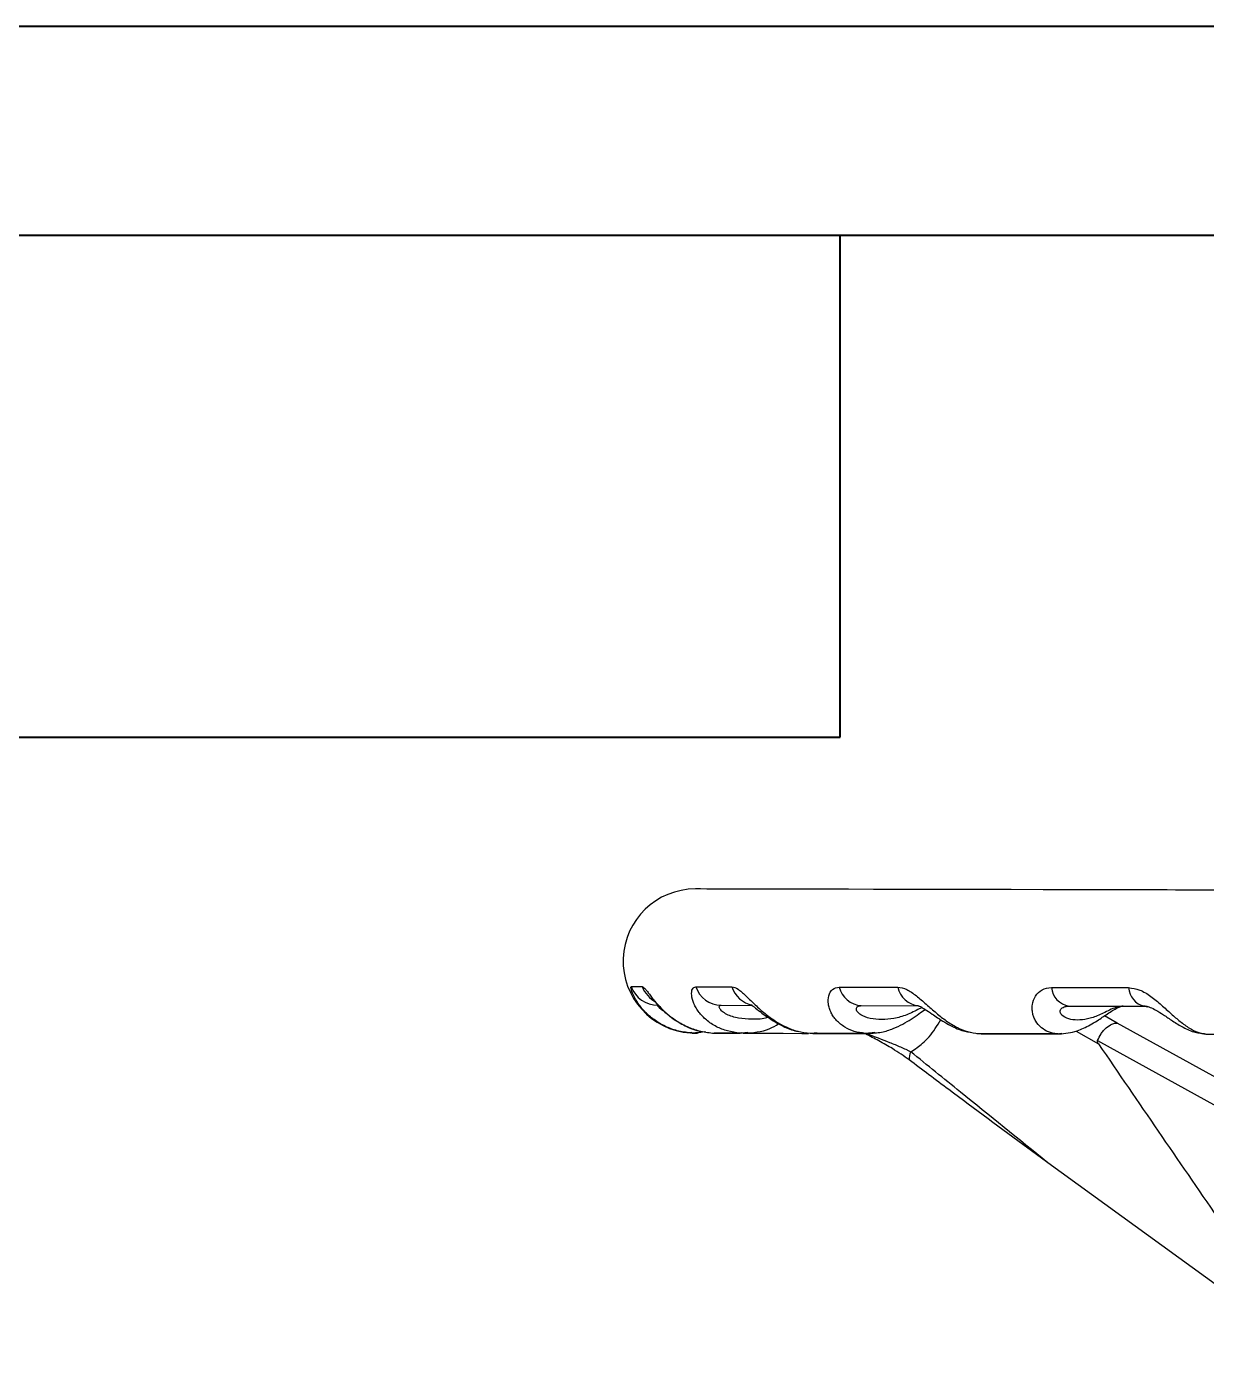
# Model space of a CAD drawing. Header units: millimetres. Extents: x 2180 to 4616, y 795 to 2518.
# Drawn here: x 2560 to 2723.8, y 2334 to 2518 of the extents above; entities that cross this region are included whole.
import ezdxf

# ---------------------------------------------------------------- set-up
doc = ezdxf.new("R2010")
doc.units = ezdxf.units.MM
doc.layers.add('AM_BOR', color=7, linetype='Continuous', lineweight=50)
doc.layers.add('粗实线', color=7, linetype='Continuous', lineweight=40)

# ---------------------------------------------------------------- blocks, each defined once
blk = doc.blocks.new('rA3')
at = {"layer": '粗实线'}
for p, q in [((753.384, 421.26), (333.384, 421.26)), ((748.384, 416.26), (358.384, 416.26)), ((418.384, 404.26), (418.384, 416.26)), ((358.384, 404.26), (418.384, 404.26))]:
    blk.add_line(p, q, dxfattribs=at)

msp = doc.modelspace()

# ---------------------------------------------------------------- linework, layer by layer
at = {"color": 7, "linetype": 'Continuous', "lineweight": 25}
for p, q in [((2656.38, 2382.138), (2660.626, 2382.129)), ((2675.84, 2382.096), (2683.807, 2382.079)), ((2683.728, 2382.08), (2683.787, 2382.079)), ((2704.654, 2382.035), (2715.136, 2382.012)), ((2715.136, 2382.012), (2715.616, 2381.942)), ((2711.332, 2379.67), (2709.581, 2380.677)), ((2731.857, 2368.373), (2711.332, 2379.67)), ((2652.095, 2378.308), (2652.141, 2378.307)), ((2652.141, 2378.307), (2652.242, 2378.368)), ((2652.268, 2378.309), (2652.228, 2378.309)), ((2652.344, 2378.295), (2652.242, 2378.368)), ((2652.344, 2378.295), (2652.295, 2378.296)), ((2654.231, 2378.452), (2652.344, 2378.295)), ((2652.575, 2378.296), (2652.872, 2378.32)), ((2652.828, 2378.282), (2654.024, 2378.486)), ((2659.019, 2378.287), (2659.317, 2378.352)), ((2660.1, 2378.36), (2659.226, 2378.275)), ((2659.226, 2378.275), (2659.317, 2378.352)), ((2659.397, 2378.267), (2659.601, 2378.267)), ((2669.239, 2378.246), (2669.56, 2378.246)), ((2676.374, 2378.245), (2676.857, 2378.314)), ((2677.727, 2378.372), (2676.566, 2378.235)), ((2676.566, 2378.235), (2676.857, 2378.314)), ((2691.878, 2378.247), (2692.109, 2378.209)), ((2703.014, 2378.185), (2703.65, 2378.257)), ((2705.642, 2378.573), (2708.774, 2376.772)), ((2708.626, 2377.242), (2729.195, 2365.912)), ((2738.006, 2333.965), (2701.717, 2360.297))]:
    msp.add_line(p, q, dxfattribs=at)
at = {"color": 7, "linetype": 'Continuous', "lineweight": 25, "flags": 128}
for points in [[(2725.69, 2398.127), (2719.43, 2398.14), (2713.379, 2398.153), (2707.552, 2398.165), (2701.961, 2398.177), (2696.619, 2398.189), (2691.538, 2398.2), (2686.73, 2398.21), (2682.204, 2398.219), (2677.972, 2398.228), (2674.043, 2398.237), (2670.425, 2398.245), (2667.127, 2398.252), (2664.156, 2398.258), (2661.518, 2398.263), (2659.22, 2398.268), (2657.267, 2398.272), (2655.663, 2398.276), (2654.412, 2398.278), (2653.516, 2398.28), (2652.978, 2398.281), (2652.798, 2398.282)], [(2724.451, 2398.128), (2718.288, 2398.141), (2712.332, 2398.154), (2706.599, 2398.166), (2701.099, 2398.178), (2695.846, 2398.189), (2690.85, 2398.2), (2686.124, 2398.21), (2681.677, 2398.22), (2677.518, 2398.228), (2673.658, 2398.237), (2670.105, 2398.244), (2666.865, 2398.251), (2663.948, 2398.258), (2661.358, 2398.263), (2659.102, 2398.268), (2657.185, 2398.272), (2655.61, 2398.276), (2654.382, 2398.278), (2653.503, 2398.28), (2652.974, 2398.281), (2652.798, 2398.282)], [(2643.878, 2384.742), (2644.012, 2384.741), (2644.163, 2384.741), (2644.331, 2384.741), (2644.517, 2384.74), (2644.719, 2384.74), (2644.939, 2384.739), (2645.176, 2384.739), (2645.43, 2384.738)], [(2652.855, 2384.722), (2653.426, 2384.721), (2654.014, 2384.72), (2654.617, 2384.718), (2655.237, 2384.717), (2655.872, 2384.716), (2656.524, 2384.714), (2657.192, 2384.713), (2657.875, 2384.711)], [(2672.753, 2384.679), (2673.723, 2384.677), (2674.706, 2384.675), (2675.704, 2384.673), (2676.716, 2384.671), (2677.741, 2384.669), (2678.78, 2384.666), (2679.833, 2384.664), (2680.9, 2384.662)], [(2702.217, 2384.616), (2703.518, 2384.613), (2704.831, 2384.611), (2706.155, 2384.608), (2707.49, 2384.605), (2708.835, 2384.602), (2710.191, 2384.599), (2711.558, 2384.596), (2712.935, 2384.593)], [(2652.763, 2378.282), (2652.777, 2378.282), (2652.805, 2378.282), (2652.843, 2378.282), (2652.893, 2378.282), (2652.953, 2378.281), (2653.024, 2378.281), (2653.107, 2378.281)], [(2655.814, 2378.275), (2656.206, 2378.274), (2656.621, 2378.273), (2657.06, 2378.272), (2657.522, 2378.271), (2658.007, 2378.27), (2658.515, 2378.269), (2659.015, 2378.268)], [(2659.518, 2378.268), (2660.476, 2378.266), (2662.599, 2378.261), (2664.97, 2378.256), (2667.586, 2378.25), (2668.5, 2378.249)], [(2669.098, 2378.247), (2670.443, 2378.244), (2673.534, 2378.238), (2676.568, 2378.231)], [(2692.469, 2378.196), (2692.831, 2378.196), (2693.194, 2378.195), (2693.559, 2378.194), (2693.925, 2378.193), (2694.293, 2378.192), (2694.662, 2378.192), (2695.032, 2378.191), (2695.404, 2378.19)], [(2695.404, 2378.19), (2696.365, 2378.188), (2697.334, 2378.186), (2698.312, 2378.184), (2699.299, 2378.182), (2700.295, 2378.18), (2701.3, 2378.177), (2702.313, 2378.175), (2703.335, 2378.173)]]:
    msp.add_lwpolyline(points, dxfattribs=at)
at = {"color": 7, "linetype": 'Continuous', "lineweight": 25}
for centre, radius, start, end in [((2652.777, 2388.282), 10, 89.87751, 266.08698), ((2647.612, 2386.147), 3.99, 200.62584, 269.83577), ((2649.162, 2386.127), 3.982, 200.40752, 242.70913), ((2656.45, 2385.93), 3.793, 198.57422, 268.9394), ((2661.431, 2385.84), 3.731, 197.60616, 258.75408), ((2676.054, 2385.488), 3.399, 193.76926, 266.38233), ((2684.088, 2385.323), 3.255, 191.71062, 265.05504), ((2705.136, 2384.931), 2.936, 186.15778, 260.55338), ((2715.741, 2384.757), 2.811, 183.34508, 257.57607), ((2652.777, 2388.282), 10, 267.23859, 269.87751), ((2653.021, 2469.305), 91.024, 269.83269, 269.88273), ((2684.391, 2374.805), 1.913, 152.36136, 187.28594)]:
    msp.add_arc(centre, radius, start, end, dxfattribs=at)
for points, knots in [([(2652.141, 2378.307), (2651.52, 2378.386), (2650.309, 2378.54), (2648.582, 2379.191), (2647.302, 2379.946), (2646.408, 2380.66), (2645.815, 2381.222), (2645.295, 2381.809), (2644.692, 2382.62), (2644.151, 2383.591), (2643.822, 2384.538), (2643.86, 2384.674), (2643.878, 2384.742)], [0, 0, 0, 0, 0.12815128, 0.24968425, 0.38014414, 0.44118834, 0.49971966, 0.56356941, 0.62458975, 0.74964254, 0.87500653, 1, 1, 1, 1]), ([(2645.43, 2384.738), (2645.549, 2384.673), (2645.727, 2384.575), (2646.135, 2384.048), (2646.497, 2383.566), (2646.932, 2383.003), (2647.425, 2382.409), (2647.99, 2381.793), (2648.802, 2381.007), (2649.74, 2380.264), (2650.779, 2379.62), (2651.885, 2379.061), (2653.359, 2378.52), (2654.568, 2378.373), (2655.189, 2378.297)], [0, 0, 0, 0, 0.1244726, 0.1859089, 0.2498878, 0.3111053, 0.3751889, 0.4362181, 0.5000981, 0.6195311, 0.6833816, 0.7502528, 0.8718565, 1, 1, 1, 1]), ([(2659.019, 2378.287), (2658.428, 2378.36), (2657.276, 2378.505), (2655.678, 2379.147), (2654.533, 2379.9), (2653.771, 2380.614), (2653.289, 2381.177), (2652.893, 2381.767), (2652.482, 2382.582), (2652.226, 2383.561), (2652.321, 2384.517), (2652.677, 2384.654), (2652.855, 2384.722)], [0, 0, 0, 0, 0.1280635, 0.2496605, 0.3801541, 0.4411983, 0.4997165, 0.5635714, 0.6245804, 0.7496419, 0.8750131, 1, 1, 1, 1]), ([(2657.875, 2384.711), (2658.149, 2384.645), (2658.557, 2384.546), (2659.226, 2384.012), (2659.759, 2383.526), (2660.339, 2382.957), (2660.948, 2382.359), (2661.604, 2381.739), (2662.502, 2380.95), (2663.482, 2380.206), (2664.529, 2379.562), (2665.618, 2379.006), (2667.037, 2378.472), (2668.165, 2378.334), (2668.744, 2378.263)], [0, 0, 0, 0, 0.1244778, 0.1858957, 0.249876, 0.3110978, 0.3752041, 0.4362225, 0.5001072, 0.6195243, 0.6833849, 0.7502763, 0.8719414, 1, 1, 1, 1]), ([(2676.374, 2378.245), (2675.855, 2378.314), (2674.841, 2378.449), (2673.482, 2379.084), (2672.551, 2379.834), (2671.976, 2380.549), (2671.638, 2381.113), (2671.395, 2381.704), (2671.206, 2382.524), (2671.256, 2383.509), (2671.772, 2384.473), (2672.427, 2384.611), (2672.753, 2384.679)], [0, 0, 0, 0, 0.12798414, 0.24964221, 0.38016298, 0.44120626, 0.49971221, 0.56357312, 0.62457328, 0.74964181, 0.87501882, 1, 1, 1, 1]), ([(2680.9, 2384.662), (2681.31, 2384.595), (2681.922, 2384.494), (2682.807, 2383.956), (2683.474, 2383.465), (2684.159, 2382.893), (2684.842, 2382.29), (2685.543, 2381.667), (2686.462, 2380.876), (2687.414, 2380.131), (2688.391, 2379.488), (2689.385, 2378.934), (2690.646, 2378.406), (2691.613, 2378.276), (2692.109, 2378.209)], [0, 0, 0, 0, 0.124482, 0.1858845, 0.2498661, 0.3110911, 0.3752157, 0.4362261, 0.5001158, 0.6195186, 0.6833865, 0.7502937, 0.8720137, 1, 1, 1, 1]), ([(2703.015, 2378.185), (2702.602, 2378.25), (2701.798, 2378.378), (2700.776, 2379.005), (2700.128, 2379.753), (2699.781, 2380.468), (2699.613, 2381.032), (2699.542, 2381.625), (2699.591, 2382.448), (2699.946, 2383.438), (2700.852, 2384.409), (2701.762, 2384.547), (2702.217, 2384.616)], [0, 0, 0, 0, 0.1279194, 0.2496295, 0.3801702, 0.4412122, 0.4997079, 0.5635745, 0.6245684, 0.7496421, 0.8750234, 1, 1, 1, 1]), ([(2712.935, 2384.593), (2713.454, 2384.522), (2714.493, 2384.38), (2716.05, 2383.405), (2717.494, 2382.206), (2718.833, 2380.971), (2720.128, 2379.842), (2721.359, 2378.953), (2722.573, 2378.327), (2723.309, 2378.203), (2723.686, 2378.139)], [0, 0, 0, 0, 0.1246272, 0.2497104, 0.374925, 0.4997457, 0.6192737, 0.7500197, 0.8719212, 1, 1, 1, 1]), ([(2647.345, 2382.519), (2647.341, 2382.519), (2647.307, 2382.52), (2647.378, 2382.421), (2647.559, 2382.198), (2647.883, 2381.854), (2648.494, 2381.255), (2649.527, 2380.364), (2651.203, 2379.359), (2652.545, 2378.701), (2653.321, 2378.601), (2653.333, 2378.6)], [0, 0, 0, 0, 0.0081114, 0.0768965, 0.1482933, 0.2252732, 0.308902, 0.5022082, 0.7321601, 0.9958891, 1, 1, 1, 1]), ([(2648.605, 2381.213), (2648.543, 2381.243), (2648.231, 2381.396), (2647.843, 2381.731), (2647.558, 2382.085), (2647.587, 2382.133), (2647.601, 2382.157)], [0, 0, 0, 0, 0.0737246, 0.3731715, 0.686422, 1, 1, 1, 1]), ([(2662.905, 2380.458), (2662.78, 2380.422), (2662.026, 2380.206), (2660.624, 2380.165), (2658.788, 2380.301), (2657.358, 2380.736), (2656.495, 2381.267), (2656.119, 2381.71), (2656.086, 2382.068), (2656.282, 2382.115), (2656.38, 2382.138)], [0, 0, 0, 0, 0.0384572, 0.2309424, 0.4234302, 0.6153121, 0.715823, 0.807692, 0.9037958, 1, 1, 1, 1]), ([(2660.602, 2382.214), (2660.598, 2382.212), (2660.59, 2382.205), (2660.792, 2382.055), (2661.238, 2381.702), (2661.935, 2381.149), (2663.206, 2380.208), (2664.814, 2379.286), (2666.321, 2378.624), (2667.065, 2378.536), (2667.171, 2378.523)], [0, 0, 0, 0, 0.0566036, 0.1417938, 0.2232337, 0.3716522, 0.4790812, 0.7518494, 0.9644763, 1, 1, 1, 1]), ([(2684.3, 2381.816), (2684.166, 2381.761), (2683.788, 2381.606), (2683.038, 2381.208), (2681.841, 2380.684), (2680.35, 2380.257), (2678.651, 2380.106), (2677.051, 2380.267), (2675.869, 2380.695), (2675.256, 2381.227), (2675.102, 2381.669), (2675.312, 2382.027), (2675.664, 2382.073), (2675.84, 2382.096)], [0, 0, 0, 0, 0.03766201, 0.10619711, 0.17487785, 0.31226406, 0.44993761, 0.58761295, 0.72485502, 0.79674458, 0.86245319, 0.93119068, 1, 1, 1, 1]), ([(2676.802, 2378.23), (2677.424, 2378.268), (2678.596, 2378.339), (2680.209, 2378.855), (2681.575, 2379.497), (2682.766, 2380.216), (2683.826, 2380.963), (2684.414, 2381.383), (2684.691, 2381.581)], [0, 0, 0, 0, 0.2160598, 0.4068002, 0.5722695, 0.7235056, 0.870023, 1, 1, 1, 1]), ([(2683.374, 2382.119), (2683.421, 2382.132), (2683.514, 2382.156), (2683.821, 2382.065), (2684.225, 2381.868), (2684.829, 2381.503), (2685.578, 2380.989), (2686.821, 2380.13), (2688.332, 2379.239), (2689.871, 2378.549), (2690.695, 2378.453), (2690.931, 2378.426)], [0, 0, 0, 0, 0.0795455, 0.1530718, 0.2224941, 0.2889953, 0.4105927, 0.4994512, 0.7335913, 0.9237047, 1, 1, 1, 1]), ([(2703.307, 2378.173), (2704.135, 2378.256), (2705.593, 2378.402), (2707.344, 2379.249), (2708.726, 2380.086), (2709.789, 2380.822), (2710.739, 2381.441), (2711.394, 2381.8), (2711.887, 2381.991), (2712.079, 2382.009), (2712.179, 2382.019)], [0, 0, 0, 0, 0.2415564, 0.4249346, 0.5252436, 0.6744027, 0.7537852, 0.8323048, 0.9129608, 1, 1, 1, 1]), ([(2712.196, 2382.019), (2711.932, 2381.996), (2711.406, 2381.95), (2710.53, 2381.597), (2709.636, 2381.157), (2708.504, 2380.623), (2707.224, 2380.2), (2705.837, 2380.048), (2704.587, 2380.208), (2703.732, 2380.635), (2703.41, 2381.167), (2703.49, 2381.608), (2703.928, 2381.965), (2704.412, 2382.012), (2704.654, 2382.035)], [0, 0, 0, 0, 0.0625989, 0.1249044, 0.1872263, 0.2496806, 0.3746119, 0.4998044, 0.6249986, 0.7497987, 0.815171, 0.8749227, 0.9374287, 1, 1, 1, 1]), ([(2714.808, 2382.052), (2714.968, 2382.054), (2715.298, 2382.059), (2715.951, 2381.869), (2716.796, 2381.46), (2717.862, 2380.78), (2719.126, 2379.907), (2720.588, 2379.018), (2722.124, 2378.328), (2723.135, 2378.229), (2723.604, 2378.182)], [0, 0, 0, 0, 0.0763522, 0.1570102, 0.2470379, 0.356597, 0.4925526, 0.6555134, 0.8402738, 1, 1, 1, 1]), ([(2659.585, 2378.267), (2660.788, 2378.356), (2662.498, 2378.483), (2663.955, 2379.341), (2664.387, 2379.596)], [0, 0, 0, 0, 0.7035476, 1, 1, 1, 1]), ([(2682.697, 2375.693), (2683, 2375.879), (2683.568, 2376.227), (2684.419, 2376.924), (2685.623, 2378.072), (2686.364, 2379.308), (2686.869, 2380.151)], [0, 0, 0, 0, 0.18369133, 0.34422859, 0.55221589, 1, 1, 1, 1]), ([(2708.626, 2377.242), (2708.778, 2377.563), (2709.013, 2378.058), (2709.46, 2378.636), (2709.953, 2379.145), (2710.539, 2379.536), (2711.011, 2379.664), (2711.242, 2379.675), (2711.309, 2379.671), (2711.332, 2379.67)], [0, 0, 0, 0, 0.2389954, 0.3678324, 0.4996781, 0.7489725, 0.9246806, 0.9739408, 1, 1, 1, 1]), ([(2655.189, 2378.297), (2655.733, 2378.295), (2656.825, 2378.292), (2658.287, 2378.288), (2659.019, 2378.287)], [0, 0, 0, 0, 0.4994057, 1, 1, 1, 1]), ([(2659.226, 2378.275), (2658.496, 2378.277), (2657.036, 2378.281), (2655.945, 2378.284), (2655.399, 2378.285)], [0, 0, 0, 0, 0.4994071, 1, 1, 1, 1]), ([(2668.744, 2378.263), (2669.931, 2378.26), (2672.307, 2378.254), (2675.017, 2378.248), (2676.374, 2378.245)], [0, 0, 0, 0, 0.4994067, 1, 1, 1, 1]), ([(2676.566, 2378.235), (2675.213, 2378.238), (2672.63, 2378.244), (2670.364, 2378.249), (2669.285, 2378.252)], [0, 0, 0, 0, 0.523527, 1, 1, 1, 1]), ([(2682.494, 2374.563), (2681.743, 2375.087), (2680.458, 2375.983), (2678.322, 2377.192), (2677.042, 2377.85), (2676.424, 2378.167)], [0, 0, 0, 0, 0.4211571, 0.7205143, 1, 1, 1, 1]), ([(2676.577, 2378.234), (2677.647, 2377.821), (2679.267, 2377.196), (2681.049, 2376.469), (2681.897, 2376.087), (2682.303, 2375.892), (2682.515, 2375.786), (2682.623, 2375.732), (2682.678, 2375.704), (2682.692, 2375.696), (2682.695, 2375.694), (2682.696, 2375.693), (2682.697, 2375.693), (2682.697, 2375.693)], [0, 0, 0, 0, 0.49197562, 0.74489765, 0.87175356, 0.93563258, 0.96773802, 0.99159295, 0.99772437, 0.99934206, 0.99978984, 0.99992413, 1, 1, 1, 1]), ([(2692.109, 2378.209), (2693.856, 2378.205), (2697.354, 2378.197), (2701.126, 2378.189), (2703.015, 2378.185)], [0, 0, 0, 0, 0.4994076, 1, 1, 1, 1]), ([(2703.172, 2378.176), (2701.292, 2378.18), (2697.528, 2378.188), (2694.036, 2378.196), (2692.289, 2378.2)], [0, 0, 0, 0, 0.4994087, 1, 1, 1, 1]), ([(2703.172, 2378.176), (2703.326, 2378.186), (2703.509, 2378.198), (2703.631, 2378.249), (2703.65, 2378.257)], [0, 0, 0, 0, 0.8392278, 1, 1, 1, 1]), ([(2708.774, 2376.772), (2708.745, 2376.817), (2708.684, 2376.911), (2708.625, 2377.041), (2708.608, 2377.149), (2708.613, 2377.206), (2708.623, 2377.234), (2708.626, 2377.242)], [0, 0, 0, 0, 0.3325712, 0.6879646, 0.8313814, 0.949784, 1, 1, 1, 1]), ([(2723.492, 2378.163), (2723.399, 2378.169), (2723.267, 2378.177), (2723.125, 2378.207), (2723.083, 2378.215)], [0, 0, 0, 0, 0.7059466, 1, 1, 1, 1]), ([(2723.686, 2378.139), (2727.301, 2378.131), (2734.568, 2378.115), (2746.189, 2378.09), (2758.305, 2378.064), (2766.725, 2378.045), (2770.955, 2378.036)], [0, 0, 0, 0, 0.2462727, 0.4950304, 0.7462729, 1, 1, 1, 1]), ([(2701.717, 2360.297), (2697.675, 2363.567), (2691.333, 2368.696), (2684.995, 2373.831), (2682.697, 2375.693)], [0, 0, 0, 0, 0.6374709, 1, 1, 1, 1]), ([(2708.774, 2376.772), (2714.289, 2368.709), (2724.005, 2354.504), (2733.78, 2340.365), (2738.007, 2334.252)], [0, 0, 0, 0, 0.5675786, 1, 1, 1, 1]), ([(2701.717, 2360.297), (2700.792, 2360.973), (2696.17, 2364.355), (2689.719, 2369.114), (2684.316, 2373.189), (2682.494, 2374.563)], [0, 0, 0, 0, 0.14213623, 0.71070448, 1, 1, 1, 1])]:
    msp.add_open_spline(points, degree=3, knots=knots, dxfattribs=at)

# ---------------------------------------------------------------- block references
at = {"layer": 'AM_BOR', "xscale": 5.80078125, "yscale": 5.80078125, "zscale": 5.80078125}
msp.add_blockref('rA3', (245.962, 74.322), dxfattribs=at)

doc.saveas('drawing.dxf')
